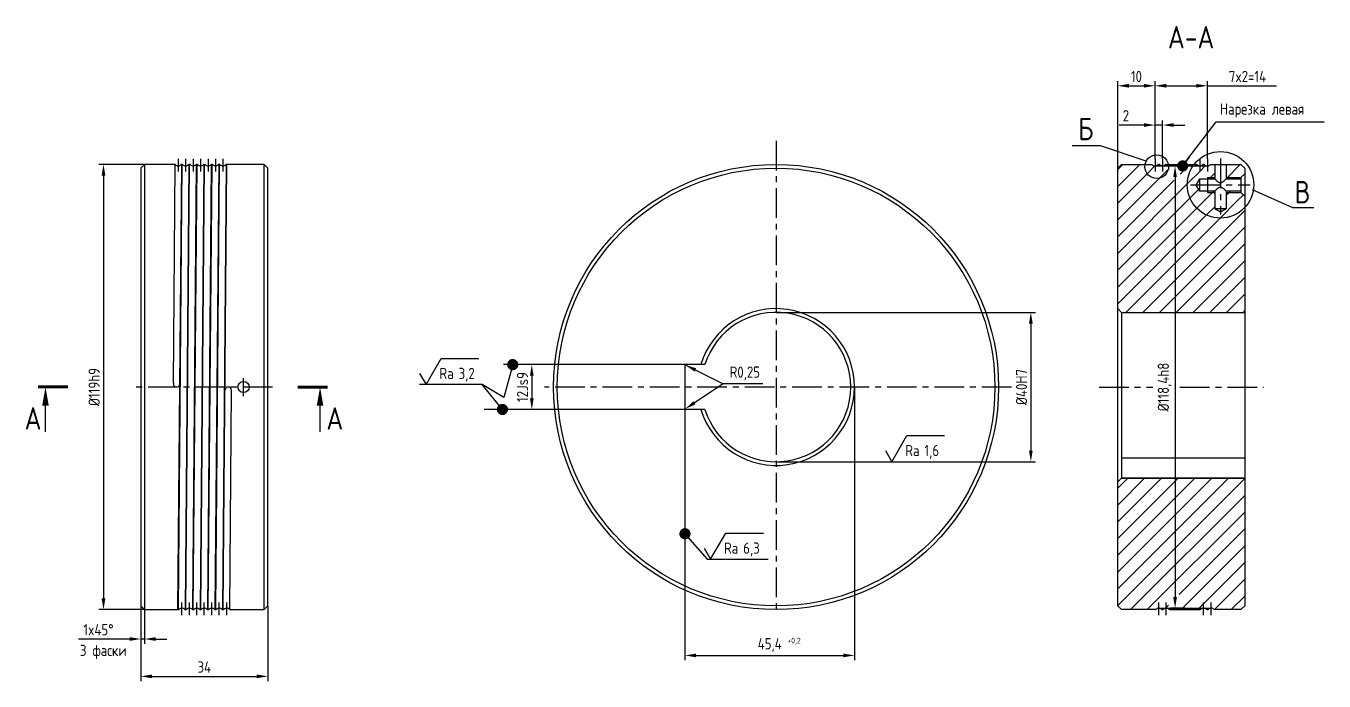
# Model space of a CAD drawing. Header units: millimetres. Extents: x 686 to 2719, y -288 to -27.
# Drawn here: x 1720.6 to 2068.2, y -288.2 to -112.8 of the extents above; entities that cross this region are included whole.
import ezdxf
from ezdxf.enums import TextEntityAlignment as Align

# ---------------------------------------------------------------- set-up
doc = ezdxf.new("R2010")
doc.units = ezdxf.units.MM
doc.header["$LTSCALE"] = 0.25
doc.linetypes.add('CENTER', pattern=[50.8, 31.75, -6.35, 6.35, -6.35])
for name, color, linetype in [('Bord', 1, 'Continuous'), ('Cen', 5, 'CENTER'), ('Con', 6, 'Continuous'), ('Cont', 6, 'Continuous'), ('Dim', 7, 'Continuous'), ('Hatch', 2, 'Continuous'), ('Text', 3, 'Continuous'), ('Textb', 6, 'Continuous')]:
    doc.layers.add(name, color=color, linetype=linetype)
doc.styles.add('Style1', font='romans.shx', dxfattribs={"width": 0.8})
doc.dimstyles.new('Dia', dxfattribs={"dimtxt": 3, "dimasz": 3, "dimexe": 1.25, "dimexo": 0, "dimgap": 1, "dimtad": 1, "dimtoh": 1, "dimdec": 3, "dimtxsty": 'Style1', "dimcen": 2.5, "dimclrt": 3, "dimadec": 0, "dimazin": 0, "dimtfac": 1, "dimtdec": 3, "dimtmove": 0, "dimatfit": 2, "dimfxl": 1, "dimarcsym": 0})
doc.dimstyles.new('Lin', dxfattribs={"dimtxt": 3, "dimasz": 3, "dimexe": 1.25, "dimexo": 0, "dimgap": 1, "dimtad": 1, "dimdec": 3, "dimtxsty": 'Style1', "dimcen": 2.5, "dimclrt": 3, "dimadec": 0, "dimazin": 0, "dimtfac": 1, "dimtdec": 3, "dimtmove": 0, "dimatfit": 3, "dimldrblk": 'DOT', "dimfxl": 1, "dimarcsym": 0})

# ---------------------------------------------------------------- blocks, each defined once
blk = doc.blocks.new('*D88')
at = {"layer": 'Dim', "color": 0, "lineweight": -2, "transparency": 16777216}
for p, q in [((1942.47, -209.46), (1942.47, -282.58)), ((1897.07, -214.56), (1897.07, -282.58)), ((1900.07, -281.33), (1939.47, -281.33))]:
    blk.add_line(p, q, dxfattribs=at)
at = {"layer": 'Dim', "color": 0, "transparency": 16777216}
for points in [[(1900.07, -280.83), (1900.07, -281.83), (1897.07, -281.33)], [(1939.47, -280.83), (1939.47, -281.83), (1942.47, -281.33)]]:
    blk.add_solid(points, dxfattribs=at)
at = {"layer": 'Dim', "color": 3, "transparency": 16777216, "insert": (1919.77, -278.54), "char_height": 3, "attachment_point": 5, "style": 'Style1'}
blk.add_mtext('45,4', dxfattribs=at)
blk = doc.blocks.new('_Dot')
at = {"color": 0, "linetype": 'ByBlock', "lineweight": -2}
blk.add_line((-0.5, 0), (-1, 0), dxfattribs=at)
at = {"color": 0, "linetype": 'ByBlock', "const_width": 0.5}
blk.add_lwpolyline([(-0.25, 0, 1), (0.25, 0, 1)], format="xyb", close=True, dxfattribs=at)
blk = doc.blocks.new('sherISO_03')
at = {"layer": 'Text'}
blk.add_line((4.04, 7), (14.12, 7), dxfattribs=at)
blk.add_lwpolyline([(-1.73, 3), (0, 0), (4.04, 7)], dxfattribs=at)
at = {"layer": 'Text', "style": 'Style1', "width": 0.8}
blk.add_text('Ra', height=3, dxfattribs=at).set_placement((3.58, 1.5))
blk.add_attdef('6,3', (8.73, 1.5), '', height=3, dxfattribs=at)
blk = doc.blocks.new('*D92')
at = {"layer": 'Dim', "color": 0, "lineweight": -2, "transparency": 16777216}
for p, q in [((1921.47, -189.46), (1990.96, -189.46)), ((1989.71, -192.46), (1989.71, -226.46)), ((1921.47, -229.46), (1990.96, -229.46))]:
    blk.add_line(p, q, dxfattribs=at)
at = {"layer": 'Dim', "color": 0, "transparency": 16777216}
for points in [[(1989.21, -192.46), (1990.21, -192.46), (1989.71, -189.46)], [(1989.21, -226.46), (1990.21, -226.46), (1989.71, -229.46)]]:
    blk.add_solid(points, dxfattribs=at)
at = {"layer": 'Dim', "color": 3, "transparency": 16777216, "insert": (1987.21, -209.46), "char_height": 3, "attachment_point": 5, "rotation": 90, "style": 'Style1'}
blk.add_mtext('%%c40H7', dxfattribs=at)
blk = doc.blocks.new('razrez08')
at = {"layer": 'Text'}
blk.add_lwpolyline([(0, 12), (0, 5)], dxfattribs=at)
blk.add_lwpolyline([(0, 0, 0, 1.76, 0), (0, 5, 1.76, 1.76, 0)], format="xyseb", dxfattribs=at)
at = {"layer": 'Text', "const_width": 0.8}
blk.add_lwpolyline([(2, 0), (-6, 0)], dxfattribs=at)
at = {"layer": 'Textb', "style": 'Style1', "width": 0.8}
blk.add_attdef('А', (1.7, 5.4), '', height=6, dxfattribs=at)
blk = doc.blocks.new('ZNAK02')
at = {"layer": 'Textb', "style": 'Style1', "width": 0.8}
blk.add_attdef('А-А', text='', height=6, dxfattribs=at).set_placement((13.92, -0.06), align=Align.RIGHT)
blk.add_attdef('SC(1)', (14.94, -0.06), '', height=5, dxfattribs=at)
blk = doc.blocks.new('*D108')
at = {"layer": 'Dim', "color": 0, "lineweight": -2, "transparency": 16777216}
for p, q in [((1751.34, -268.06), (1751.34, -288.19)), ((1785.34, -268.06), (1785.34, -288.19)), ((1754.34, -286.94), (1782.34, -286.94))]:
    blk.add_line(p, q, dxfattribs=at)
at = {"layer": 'Dim', "color": 0, "transparency": 16777216}
for points in [[(1754.34, -286.44), (1754.34, -287.44), (1751.34, -286.94)], [(1782.34, -286.44), (1782.34, -287.44), (1785.34, -286.94)]]:
    blk.add_solid(points, dxfattribs=at)
at = {"layer": 'Dim', "color": 3, "transparency": 16777216, "insert": (1768.34, -284.44), "char_height": 3, "attachment_point": 5, "style": 'Style1'}
blk.add_mtext('34', dxfattribs=at)
blk = doc.blocks.new('*D109')
at = {"layer": 'Dim', "color": 0, "lineweight": -2, "transparency": 16777216}
for p, q in [((1751.34, -268.06), (1751.34, -278.19)), ((1752.34, -269.06), (1752.34, -278.19)), ((1748.34, -276.94), (1734.65, -276.94)), ((1752.34, -276.94), (1751.34, -276.94)), ((1755.34, -276.94), (1758.34, -276.94))]:
    blk.add_line(p, q, dxfattribs=at)
at = {"layer": 'Dim', "color": 0, "transparency": 16777216}
for points in [[(1748.34, -276.44), (1748.34, -277.44), (1751.34, -276.94)], [(1755.34, -276.44), (1755.34, -277.44), (1752.34, -276.94)]]:
    blk.add_solid(points, dxfattribs=at)
at = {"layer": 'Dim', "color": 3, "transparency": 16777216, "insert": (1739.99, -274.44), "char_height": 3, "attachment_point": 5, "style": 'Style1'}
blk.add_mtext('1x45%%d', dxfattribs=at)
blk = doc.blocks.new('*D110')
at = {"layer": 'Dim', "color": 0, "lineweight": -2, "transparency": 16777216}
for p, q in [((1752.34, -149.86), (1740.09, -149.86)), ((1741.34, -152.86), (1741.34, -266.06)), ((1752.34, -269.06), (1740.09, -269.06))]:
    blk.add_line(p, q, dxfattribs=at)
at = {"layer": 'Dim', "color": 0, "transparency": 16777216}
for points in [[(1740.84, -152.86), (1741.84, -152.86), (1741.34, -149.86)], [(1740.84, -266.06), (1741.84, -266.06), (1741.34, -269.06)]]:
    blk.add_solid(points, dxfattribs=at)
at = {"layer": 'Dim', "color": 3, "transparency": 16777216, "insert": (1738.84, -209.46), "char_height": 3, "attachment_point": 5, "rotation": 90, "style": 'Style1'}
blk.add_mtext('%%c119h9', dxfattribs=at)
blk = doc.blocks.new('*D113')
at = {"layer": 'Dim', "color": 0, "lineweight": -2, "transparency": 16777216}
for p, q in [((2012.99, -150.8), (2012.99, -127.54)), ((2022.99, -148.36), (2022.99, -127.54)), ((2015.99, -128.79), (2019.99, -128.79))]:
    blk.add_line(p, q, dxfattribs=at)
at = {"layer": 'Dim', "color": 0, "transparency": 16777216}
for points in [[(2015.99, -128.29), (2015.99, -129.29), (2012.99, -128.79)], [(2019.99, -128.29), (2019.99, -129.29), (2022.99, -128.79)]]:
    blk.add_solid(points, dxfattribs=at)
at = {"layer": 'Dim', "color": 3, "transparency": 16777216, "insert": (2017.99, -126.29), "char_height": 3, "attachment_point": 5, "style": 'Style1'}
blk.add_mtext('10', dxfattribs=at)
blk = doc.blocks.new('*D114')
at = {"layer": 'Dim', "color": 0, "lineweight": -2, "transparency": 16777216}
for p, q in [((2022.99, -148.36), (2022.99, -127.54)), ((2036.99, -148.36), (2036.99, -127.54)), ((2025.99, -128.79), (2033.99, -128.79)), ((2036.99, -128.79), (2055.48, -128.79))]:
    blk.add_line(p, q, dxfattribs=at)
at = {"layer": 'Dim', "color": 0, "transparency": 16777216}
for points in [[(2025.99, -128.29), (2025.99, -129.29), (2022.99, -128.79)], [(2033.99, -128.29), (2033.99, -129.29), (2036.99, -128.79)]]:
    blk.add_solid(points, dxfattribs=at)
at = {"layer": 'Dim', "color": 3, "transparency": 16777216, "insert": (2047.73, -126.29), "char_height": 3, "attachment_point": 5, "style": 'Style1'}
blk.add_mtext('7x2=14', dxfattribs=at)
blk = doc.blocks.new('*D115')
at = {"layer": 'Dim', "color": 0, "lineweight": -2, "transparency": 16777216}
for p, q in [((2022.99, -148.36), (2022.99, -138.06)), ((2024.99, -148.36), (2024.99, -138.06)), ((2019.99, -139.31), (2013.39, -139.31)), ((2024.99, -139.31), (2022.99, -139.31)), ((2027.99, -139.31), (2030.99, -139.31))]:
    blk.add_line(p, q, dxfattribs=at)
at = {"layer": 'Dim', "color": 0, "transparency": 16777216}
for points in [[(2019.99, -138.81), (2019.99, -139.81), (2022.99, -139.31)], [(2027.99, -138.81), (2027.99, -139.81), (2024.99, -139.31)]]:
    blk.add_solid(points, dxfattribs=at)
at = {"layer": 'Dim', "color": 3, "transparency": 16777216, "insert": (2015.19, -136.81), "char_height": 3, "attachment_point": 5, "style": 'Style1'}
blk.add_mtext('2', dxfattribs=at)
blk = doc.blocks.new('*D116')
at = {"layer": 'Dim', "color": 0, "lineweight": -2, "transparency": 16777216}
for p, q in [((2031.13, -150.26), (2027.09, -150.26)), ((2028.34, -153.26), (2028.34, -265.66)), ((2030.99, -268.66), (2027.09, -268.66))]:
    blk.add_line(p, q, dxfattribs=at)
at = {"layer": 'Dim', "color": 0, "transparency": 16777216}
for points in [[(2027.84, -153.26), (2028.84, -153.26), (2028.34, -150.26)], [(2027.84, -265.66), (2028.84, -265.66), (2028.34, -268.66)]]:
    blk.add_solid(points, dxfattribs=at)
at = {"layer": 'Dim', "color": 3, "transparency": 16777216, "insert": (2025.55, -209.46), "char_height": 3, "attachment_point": 5, "rotation": 90, "style": 'Style1'}
blk.add_mtext('%%c118,4h8', dxfattribs=at)
blk = doc.blocks.new('ZNAK01')
at = {"layer": 'Textb', "style": 'Style1', "width": 0.8}
blk.add_attdef('А', text='', height=6, dxfattribs=at).set_placement((3.95, -0.02), align=Align.RIGHT)
blk.add_attdef('SC(1)', (5.07, -0.02), '', height=5, dxfattribs=at)
blk = doc.blocks.new('razrez07')
at = {"layer": 'Text'}
blk.add_lwpolyline([(0, 12), (0, 5)], dxfattribs=at)
blk.add_lwpolyline([(0, 0, 0, 1.76, 0), (0, 5, 1.76, 1.76, 0)], format="xyseb", dxfattribs=at)
at = {"layer": 'Text', "const_width": 0.8}
blk.add_lwpolyline([(-2, 0), (6, 0)], dxfattribs=at)
at = {"layer": 'Textb', "style": 'Style1', "width": 0.8}
blk.add_attdef('А', (-5.59, 5.4), '', height=6, dxfattribs=at)
blk = doc.blocks.new('*D117')
at = {"layer": 'Dim', "color": 0, "lineweight": -2, "transparency": 16777216}
for p, q in [((1907.31, -208.6), (1899.63, -213.67)), ((1917.91, -208.6), (1907.31, -208.6))]:
    blk.add_line(p, q, dxfattribs=at)
at = {"layer": 'Dim', "color": 0, "transparency": 16777216}
blk.add_solid([(1899.35, -213.26), (1899.9, -214.09), (1897.12, -215.33)], dxfattribs=at)
at = {"layer": 'Dim', "color": 3, "transparency": 16777216, "insert": (1913.11, -205.81), "char_height": 3, "attachment_point": 5, "style": 'Style1'}
blk.add_mtext('R0,25', dxfattribs=at)
blk = doc.blocks.new('*D118')
at = {"layer": 'Dim', "color": 0, "lineweight": -2, "transparency": 16777216}
for p, q in [((1897.37, -203.46), (1854.8, -203.46)), ((1856.05, -206.46), (1856.05, -212.46)), ((1897.37, -215.46), (1854.8, -215.46))]:
    blk.add_line(p, q, dxfattribs=at)
at = {"layer": 'Dim', "color": 0, "transparency": 16777216}
for points in [[(1855.55, -206.46), (1856.55, -206.46), (1856.05, -203.46)], [(1855.55, -212.46), (1856.55, -212.46), (1856.05, -215.46)]]:
    blk.add_solid(points, dxfattribs=at)
at = {"layer": 'Dim', "color": 3, "transparency": 16777216, "insert": (1853.55, -209.46), "char_height": 3, "attachment_point": 5, "rotation": 90, "style": 'Style1'}
blk.add_mtext('12Js9', dxfattribs=at)

msp = doc.modelspace()

# ---------------------------------------------------------------- hatches: boundary and pattern name
at = {"layer": 'Hatch'}
h = msp.add_hatch(dxfattribs=at)
h.set_pattern_fill('ANSI31', color=256, style=0)
h.paths.add_polyline_path([(2026.60346, -150.4527, 0.015041617), (2026.5977, -150.26145), (2022.98949, -150.26145, -0.236067977), (2022.18949, -149.86145), (2020.29709, -149.86145, 0.046774947), (2020.24165, -150.4527, 1)], flags=17)
h.paths.add_polyline_path([(2034.98949, -153.74045), (2036.98949, -153.74045), (2036.98949, -153.36145), (2038.98949, -153.36145), (2038.98949, -149.86145), (2037.78949, -149.86145, -0.236067977), (2036.98949, -150.26145), (2033.16544, -150.26145, 0.151657954), (2031.60025, -155.30304, 0.679451741), (2046.98949, -161.39967), (2046.98949, -158.36145), (2045.98949, -157.36145), (2041.98949, -157.36145), (2041.98949, -161.77368), (2040.48949, -162.67497), (2040.48949, -162.67505), (2038.98838, -161.77309), (2038.98949, -161.77309), (2038.98949, -157.36145), (2036.98949, -157.36145), (2036.98949, -156.98245), (2034.98949, -156.98245), (2034.0155, -155.36145)], flags=17)
h.paths.add_polyline_path([(2038.98949, -156.98245), (2036.98949, -156.98245), (2036.98949, -157.36145), (2038.98949, -157.36145)], flags=16)
h.paths.add_polyline_path([(2038.98949, -153.36145), (2036.98949, -153.36145), (2036.98949, -153.74045), (2038.98949, -153.74045)], flags=16)
h.paths.add_polyline_path([(2045.98949, -156.98245), (2041.98949, -156.98245), (2041.98949, -157.36145), (2045.98949, -157.36145)], flags=16)
h.paths.add_polyline_path([(2045.98949, -153.36145), (2041.98949, -153.36145), (2041.98949, -153.74045), (2045.98949, -153.74045)], flags=16)
h.paths.add_polyline_path([(2046.98949, -150.86145), (2045.98949, -149.86145), (2041.98949, -149.86145), (2041.98949, -153.36145), (2045.98949, -153.36145), (2046.98949, -152.36145)], flags=16)
edge = h.paths.add_edge_path()
edge.add_line((2012.98949, -188.46135), (2013.98949, -189.46135))
edge.add_line((2013.98949, -189.46135), (2046.98949, -189.46135))
edge.add_line((2046.98949, -189.46135), (2046.98949, -161.39967))
edge.add_arc((2040.5025, -155.30304), 8.90225, 145.5054145, 316.776865, ccw=False)
edge.add_line((2033.16544, -150.26145), (2029.5506, -150.26145))
edge.add_line((2029.5506, -150.26145), (2029.59834, -150.52003))
edge.add_line((2029.59834, -150.52003), (2029.64412, -150.77773))
edge.add_line((2029.64412, -150.77773), (2029.68594, -151.03363))
edge.add_line((2029.68594, -151.03363), (2029.72184, -151.28686))
edge.add_line((2029.72184, -151.28686), (2029.74984, -151.53652))
edge.add_line((2029.74984, -151.53652), (2029.76796, -151.78172))
edge.add_line((2029.76796, -151.78172), (2029.77423, -152.02157))
edge.add_line((2029.77423, -152.02157), (2029.76668, -152.25517))
edge.add_line((2029.76668, -152.25517), (2029.74334, -152.48163))
edge.add_line((2029.74334, -152.48163), (2029.70221, -152.70006))
edge.add_line((2029.70221, -152.70006), (2029.64134, -152.90956))
edge.add_line((2029.64134, -152.90956), (2029.55874, -153.10925))
edge.add_line((2029.55874, -153.10925), (2029.45244, -153.29823))
edge.add_line((2029.45244, -153.29823), (2029.32047, -153.47561))
edge.add_line((2029.32047, -153.47561), (2029.16085, -153.6405))
edge.add_line((2029.16085, -153.6405), (2028.97298, -153.79108))
edge.add_line((2028.97298, -153.79108), (2028.76349, -153.9207))
edge.add_line((2028.76349, -153.9207), (2028.54136, -154.02111))
edge.add_line((2028.54136, -154.02111), (2028.31559, -154.08408))
edge.add_line((2028.31559, -154.08408), (2028.09516, -154.10136))
edge.add_line((2028.09516, -154.10136), (2027.88903, -154.06479))
edge.add_line((2027.88903, -154.06479), (2027.70273, -153.97236))
edge.add_line((2027.70273, -153.97236), (2027.53614, -153.83231))
edge.add_line((2027.53614, -153.83231), (2027.38858, -153.65386))
edge.add_line((2027.38858, -153.65386), (2027.25938, -153.44622))
edge.add_line((2027.25938, -153.44622), (2027.14785, -153.21863))
edge.add_line((2027.14785, -153.21863), (2027.05334, -152.9803))
edge.add_line((2027.05334, -152.9803), (2026.97514, -152.74032))
edge.add_line((2026.97514, -152.74032), (2026.91228, -152.50362))
edge.add_line((2026.91228, -152.50362), (2026.86336, -152.27017))
edge.add_line((2026.86336, -152.27017), (2026.827, -152.03963))
edge.add_line((2026.827, -152.03963), (2026.80179, -151.81168))
edge.add_line((2026.80179, -151.81168), (2026.78636, -151.586))
edge.add_line((2026.78636, -151.586), (2026.77929, -151.36227))
edge.add_line((2026.77929, -151.36227), (2026.7792, -151.14016))
edge.add_line((2026.7792, -151.14016), (2026.78469, -150.91935))
edge.add_line((2026.78469, -150.91935), (2026.79437, -150.69951))
edge.add_line((2026.79437, -150.69951), (2026.80683, -150.48032))
edge.add_line((2026.80683, -150.48032), (2026.8207, -150.26145))
edge.add_line((2026.8207, -150.26145), (2026.5977, -150.26145))
edge.add_arc((2023.42256, -150.4527), 3.1809, -190.7122204, 3.4470247, ccw=False)
edge.add_line((2020.29709, -149.86145), (2013.98949, -149.86145))
edge.add_line((2013.98949, -149.86145), (2012.98949, -150.86145))
edge.add_line((2012.98949, -150.86145), (2012.98949, -188.46135))
h = msp.add_hatch(dxfattribs=at)
h.set_pattern_fill('ANSI31', color=256, style=0)
edge = h.paths.add_edge_path()
edge.add_line((2030.1606, -268.40065), (2030.15839, -268.66126))
edge.add_line((2030.15839, -268.66126), (2037.98949, -268.66126))
edge.add_arc((2037.98949, -269.66126), 1, 36.8698976, 90, ccw=False)
edge.add_line((2038.78949, -269.06126), (2045.98949, -269.06126))
edge.add_line((2045.98949, -269.06126), (2046.98949, -268.06126))
edge.add_line((2046.98949, -268.06126), (2046.98949, -233.86135))
edge.add_line((2046.98949, -233.86135), (2012.98949, -233.86135))
edge.add_line((2012.98949, -233.86135), (2012.98949, -268.06126))
edge.add_line((2012.98949, -268.06126), (2013.98949, -269.06126))
edge.add_line((2013.98949, -269.06126), (2023.18949, -269.06126))
edge.add_arc((2023.98949, -269.66126), 1, 90, 143.1301024, ccw=False)
edge.add_line((2023.98949, -268.66126), (2026.74252, -268.66126))
edge.add_line((2026.74252, -268.66126), (2026.68893, -268.42272))
edge.add_line((2026.68893, -268.42272), (2026.63668, -268.18495))
edge.add_line((2026.63668, -268.18495), (2026.58708, -267.94873))
edge.add_line((2026.58708, -267.94873), (2026.54147, -267.71484))
edge.add_line((2026.54147, -267.71484), (2026.50117, -267.48404))
edge.add_line((2026.50117, -267.48404), (2026.46752, -267.25712))
edge.add_line((2026.46752, -267.25712), (2026.44184, -267.03484))
edge.add_line((2026.44184, -267.03484), (2026.42546, -266.81799))
edge.add_line((2026.42546, -266.81799), (2026.41972, -266.60733))
edge.add_line((2026.41972, -266.60733), (2026.42594, -266.40364))
edge.add_line((2026.42594, -266.40364), (2026.44544, -266.20769))
edge.add_line((2026.44544, -266.20769), (2026.47956, -266.02027))
edge.add_line((2026.47956, -266.02027), (2026.52964, -265.84214))
edge.add_line((2026.52964, -265.84214), (2026.59698, -265.67407))
edge.add_line((2026.59698, -265.67407), (2026.68293, -265.51685))
edge.add_line((2026.68293, -265.51685), (2026.78882, -265.37125))
edge.add_line((2026.78882, -265.37125), (2026.91597, -265.23803))
edge.add_line((2026.91597, -265.23803), (2027.06549, -265.11798))
edge.add_line((2027.06549, -265.11798), (2027.23556, -265.0118))
edge.add_line((2027.23556, -265.0118), (2027.42233, -264.92017))
edge.add_line((2027.42233, -264.92017), (2027.62189, -264.84375))
edge.add_line((2027.62189, -264.84375), (2027.83032, -264.78322))
edge.add_line((2027.83032, -264.78322), (2028.04373, -264.73924))
edge.add_line((2028.04373, -264.73924), (2028.2582, -264.71248))
edge.add_line((2028.2582, -264.71248), (2028.46982, -264.70362))
edge.add_line((2028.46982, -264.70362), (2028.67469, -264.71332))
edge.add_line((2028.67469, -264.71332), (2028.8689, -264.74226))
edge.add_line((2028.8689, -264.74226), (2029.04855, -264.7911))
edge.add_line((2029.04855, -264.7911), (2029.21121, -264.86))
edge.add_line((2029.21121, -264.86), (2029.35738, -264.94806))
edge.add_line((2029.35738, -264.94806), (2029.48792, -265.05429))
edge.add_line((2029.48792, -265.05429), (2029.60372, -265.17767))
edge.add_line((2029.60372, -265.17767), (2029.70564, -265.3172))
edge.add_line((2029.70564, -265.3172), (2029.79454, -265.47186))
edge.add_line((2029.79454, -265.47186), (2029.87129, -265.64064))
edge.add_line((2029.87129, -265.64064), (2029.93676, -265.82255))
edge.add_line((2029.93676, -265.82255), (2029.99181, -266.01656))
edge.add_line((2029.99181, -266.01656), (2030.03733, -266.22167))
edge.add_line((2030.03733, -266.22167), (2030.07416, -266.43687))
edge.add_line((2030.07416, -266.43687), (2030.10319, -266.66116))
edge.add_line((2030.10319, -266.66116), (2030.12527, -266.89351))
edge.add_line((2030.12527, -266.89351), (2030.14128, -267.13293))
edge.add_line((2030.14128, -267.13293), (2030.15209, -267.3784))
edge.add_line((2030.15209, -267.3784), (2030.15855, -267.62892))
edge.add_line((2030.15855, -267.62892), (2030.16155, -267.88347))
edge.add_line((2030.16155, -267.88347), (2030.16194, -268.14105))
edge.add_line((2030.16194, -268.14105), (2030.1606, -268.40065))

# ---------------------------------------------------------------- linework, layer by layer
at = {"layer": 'Bord'}
for p, q in [((2008.37268, -144.84783), (2000.79135, -144.84783)), ((2020.59061, -149.00419), (2008.37268, -144.84783)), ((2022.98949, -150.26145), (2036.98949, -150.26145)), ((2036.98949, -153.36145), (2036.98949, -157.36145)), ((2036.98949, -153.36145), (2038.98949, -153.36145)), ((2041.98949, -153.36145), (2045.98949, -153.36145)), ((2036.98949, -157.36145), (2038.98949, -157.36145)), ((2041.98949, -157.36145), (2045.98949, -157.36145)), ((2049.02, -156.5291), (2059.7666, -161.36575)), ((2059.7666, -161.36575), (2065.50481, -161.36575)), ((2023.98949, -268.66126), (2037.98949, -268.66126))]:
    msp.add_line(p, q, dxfattribs=at)
for centre, radius in [((2023.42256, -150.4527), 3.1809), ((2040.5025, -155.30304), 8.90225)]:
    msp.add_circle(centre, radius, dxfattribs=at)
at = {"layer": 'Cen'}
for p, q in [((1921.47446, -143.49846), (1921.47446, -270.3274)), ((1761.33661, -148.36145), (1761.33661, -151.76145)), ((1763.33661, -148.36145), (1763.33661, -151.76145)), ((1763.33661, -148.36145), (1763.33661, -151.76145)), ((1765.33661, -148.36145), (1765.33661, -151.76145)), ((1767.33661, -148.36145), (1767.33661, -151.76145)), ((1769.33661, -148.36145), (1769.33661, -151.76145)), ((1771.33661, -148.36145), (1771.33661, -151.76145)), ((1773.33661, -148.36145), (1773.33661, -151.76145)), ((2022.98949, -148.36145), (2022.98949, -151.76145)), ((2024.98949, -148.36145), (2024.98949, -151.76145)), ((2034.98949, -148.36145), (2034.98949, -151.76145)), ((2034.98949, -148.36145), (2034.98949, -151.76145)), ((2036.98949, -148.36145), (2036.98949, -151.76145)), ((2040.48949, -148.30304), (2040.48949, -163.27035)), ((2032.5155, -155.30304), (2048.48949, -155.30304)), ((1778.83661, -211.89209), (1778.83661, -207.07928)), ((1786.59828, -209.46135), (1749.60371, -209.46135)), ((1984.52288, -209.46135), (1859.46254, -209.46135)), ((2007.98949, -209.46135), (2022.39749, -209.46135)), ((2029.64753, -209.46135), (2051.98949, -209.46135)), ((1762.33661, -270.56126), (1762.33661, -267.16126)), ((1762.33661, -270.56126), (1762.33661, -267.16126)), ((1764.33661, -270.56126), (1764.33661, -267.16126)), ((1766.33661, -270.56126), (1766.33661, -267.16126)), ((1768.33661, -270.56126), (1768.33661, -267.16126)), ((1770.33661, -270.56126), (1770.33661, -267.16126)), ((1772.33661, -270.56126), (1772.33661, -267.16126)), ((1774.33661, -270.56126), (1774.33661, -267.16126)), ((2023.98949, -270.56126), (2023.98949, -267.16126)), ((2025.98949, -270.56126), (2025.98949, -267.16126)), ((2035.98949, -270.56126), (2035.98949, -267.16126)), ((2035.98949, -270.56126), (2035.98949, -267.16126)), ((2037.98949, -270.56126), (2037.98949, -267.16126)), ((2037.98949, -269.06126), (2037.98949, -268.66126))]:
    msp.add_line(p, q, dxfattribs=at)
at = {"layer": 'Con'}
for p, q in [((1752.33661, -149.86145), (1751.33661, -150.86145)), ((1751.33661, -150.86145), (1751.33661, -268.06126)), ((1760.53661, -149.86145), (1752.33661, -149.86145)), ((1752.33661, -149.86145), (1752.33661, -269.06126)), ((1760.045, -208.46161), (1760.53661, -149.86145)), ((1761.27469, -269.06126), (1762.27469, -149.86145)), ((1761.33661, -149.86145), (1761.33661, -150.26145)), ((1761.39852, -269.06126), (1762.39852, -149.86145)), ((1762.3168, -149.86145), (1762.27469, -149.86145)), ((1762.39852, -149.86145), (1762.27469, -149.86145)), ((1762.39852, -149.86145), (1762.3168, -149.86145)), ((1763.27469, -269.06126), (1764.27469, -149.86145)), ((1763.39852, -269.06126), (1764.39852, -149.86145)), ((1764.39852, -149.86145), (1764.27469, -149.86145)), ((1764.39852, -149.86145), (1764.27469, -149.86145)), ((1765.27469, -269.06126), (1766.27469, -149.86145)), ((1765.39852, -269.06126), (1766.39852, -149.86145)), ((1766.39852, -149.86145), (1766.27469, -149.86145)), ((1766.39852, -149.86145), (1766.27469, -149.86145)), ((1767.27469, -269.06126), (1768.27469, -149.86145)), ((1767.39852, -269.06126), (1768.39852, -149.86145)), ((1768.39852, -149.86145), (1768.27469, -149.86145)), ((1768.39852, -149.86145), (1768.27469, -149.86145)), ((1769.27469, -269.06126), (1770.27469, -149.86145)), ((1769.39852, -269.06126), (1770.39852, -149.86145)), ((1770.39852, -149.86145), (1770.27469, -149.86145)), ((1770.39852, -149.86145), (1770.27469, -149.86145)), ((1771.27469, -269.06126), (1772.27469, -149.86145)), ((1771.39852, -269.06126), (1772.39852, -149.86145)), ((1772.39852, -149.86145), (1772.27469, -149.86145)), ((1772.39852, -149.86145), (1772.27469, -149.86145)), ((1773.27469, -269.06126), (1774.27469, -149.86145)), ((1773.39852, -269.06126), (1774.39852, -149.86145)), ((1774.39852, -149.86145), (1774.27469, -149.86145)), ((1774.39852, -149.86145), (1774.27469, -149.86145)), ((1774.39852, -149.86145), (1774.27469, -149.86145)), ((1784.33661, -149.86145), (1774.39852, -149.86145)), ((1784.33661, -149.86145), (1785.33661, -150.86145)), ((1784.33661, -269.06126), (1784.33661, -149.86145)), ((1785.33661, -268.06126), (1785.33661, -150.86145)), ((2013.98949, -149.86145), (2012.98949, -150.86145)), ((2012.98949, -268.06126), (2012.98949, -150.86145)), ((2013.98949, -149.86145), (2022.18949, -149.86145)), ((2023.92758, -149.86145), (2024.05141, -149.86145)), ((2023.92758, -149.86145), (2024.05141, -149.86145)), ((2023.92758, -149.86145), (2024.05141, -149.86145)), ((2025.92758, -149.86145), (2026.05141, -149.86145)), ((2025.92758, -149.86145), (2029.73184, -149.86145)), ((2031.8847, -149.86145), (2034.05141, -149.86145)), ((2033.92758, -149.86145), (2034.05141, -149.86145)), ((2035.92758, -149.86145), (2036.05141, -149.86145)), ((2035.92758, -149.86145), (2036.0093, -149.86145)), ((2036.0093, -149.86145), (2036.05141, -149.86145)), ((2036.98949, -149.86145), (2036.98949, -150.26145)), ((2037.78949, -149.86145), (2045.98949, -149.86145)), ((2038.98949, -149.86145), (2038.98949, -153.74045)), ((2041.98949, -149.86145), (2041.98949, -153.74045)), ((2045.98949, -149.86145), (2046.98949, -150.86145)), ((2045.98949, -153.36145), (2046.98949, -152.36145)), ((2046.98949, -150.86145), (2046.98949, -268.06126)), ((2034.0155, -155.36145), (2034.98949, -153.74045)), ((2034.98949, -156.98245), (2034.0155, -155.36145)), ((2034.98949, -156.98245), (2034.98949, -153.74045)), ((2034.98949, -153.74045), (2038.98949, -153.74045)), ((2041.98949, -153.74045), (2045.98949, -153.74045)), ((2045.98949, -153.36145), (2045.98949, -157.36145)), ((2038.98949, -156.98245), (2034.98949, -156.98245)), ((2038.98949, -156.98245), (2038.98949, -161.77309)), ((2041.98949, -156.98245), (2041.98949, -161.77309)), ((2045.98949, -156.98245), (2041.98949, -156.98245)), ((2045.98949, -157.36145), (2046.98949, -158.36145)), ((2013.98949, -189.46135), (2012.98949, -188.46135)), ((2013.98949, -189.46135), (2046.98949, -189.46135)), ((2013.98949, -189.46135), (2013.98949, -233.86135)), ((1897.07446, -203.76135), (1897.07446, -215.16135)), ((1902.39567, -203.46135), (1897.37446, -203.46135)), ((1775.13661, -269.06126), (1775.62975, -210.27936)), ((1902.39567, -215.46135), (1897.37446, -215.46135)), ((2046.98949, -228.54014), (2013.98949, -228.54014)), ((2013.98949, -233.86135), (2012.98949, -234.86135)), ((2013.98949, -233.86135), (2046.98949, -233.86135)), ((2046.98949, -233.86135), (2013.98949, -233.86135)), ((1752.33661, -269.06126), (1751.33661, -268.06126)), ((1752.33661, -269.06126), (1761.39852, -269.06126)), ((1761.39852, -269.06126), (1761.27469, -269.06126)), ((1761.27469, -269.06126), (1761.39852, -269.06126)), ((1763.39852, -269.06126), (1763.27469, -269.06126)), ((1763.27469, -269.06126), (1763.39852, -269.06126)), ((1765.39852, -269.06126), (1765.27469, -269.06126)), ((1765.27469, -269.06126), (1765.39852, -269.06126)), ((1767.39852, -269.06126), (1767.27469, -269.06126)), ((1767.27469, -269.06126), (1767.39852, -269.06126)), ((1769.39852, -269.06126), (1769.27469, -269.06126)), ((1769.27469, -269.06126), (1769.39852, -269.06126)), ((1771.39852, -269.06126), (1771.27469, -269.06126)), ((1771.27469, -269.06126), (1771.39852, -269.06126)), ((1773.39852, -269.06126), (1773.27469, -269.06126)), ((1773.39852, -269.06126), (1773.27469, -269.06126)), ((1773.27469, -269.06126), (1773.39852, -269.06126)), ((1775.13661, -269.06126), (1784.33661, -269.06126)), ((1784.33661, -269.06126), (1785.33661, -268.06126)), ((2013.98949, -269.06126), (2012.98949, -268.06126)), ((2023.18949, -269.06126), (2013.98949, -269.06126)), ((2025.05141, -269.06126), (2024.92758, -269.06126)), ((2024.92758, -269.06126), (2025.05141, -269.06126)), ((2024.92758, -269.06126), (2025.05141, -269.06126)), ((2026.92758, -269.06126), (2035.05141, -269.06126)), ((2035.05141, -269.06126), (2034.92758, -269.06126)), ((2037.05141, -269.06126), (2036.92758, -269.06126)), ((2036.92758, -269.06126), (2037.05141, -269.06126)), ((2045.98949, -269.06126), (2038.78949, -269.06126)), ((2045.98949, -269.06126), (2046.98949, -268.06126))]:
    msp.add_line(p, q, dxfattribs=at)
for centre, radius in [((1921.47446, -209.46135), 59.60253), ((1921.47446, -209.46135), 58.5999), ((1778.83661, -209.46135), 1.5)]:
    msp.add_circle(centre, radius, dxfattribs=at)
for centre, radius, start, end in [((1761.33661, -149.26145), 1, 216.8698976, 316.1869385), ((1762.27469, -150.16145), 0.3, 90, 136.1869385), ((1762.39852, -150.16145), 0.3, 43.8130615, 90), ((1763.33661, -149.26145), 1, 223.8130615, 316.1869385), ((1764.27469, -150.16145), 0.3, 90, 136.1869385), ((1764.39852, -150.16145), 0.3, 43.8130615, 90), ((1765.33661, -149.26145), 1, 223.8130615, 316.1869385), ((1766.27469, -150.16145), 0.3, 90, 136.1869385), ((1766.39852, -150.16145), 0.3, 43.8130615, 90), ((1767.33661, -149.26145), 1, 223.8130615, 316.1869385), ((1768.27469, -150.16145), 0.3, 90, 136.1869385), ((1768.39852, -150.16145), 0.3, 43.8130615, 90), ((1769.33661, -149.26145), 1, 223.8130615, 316.1869385), ((1770.27469, -150.16145), 0.3, 90, 136.1869385), ((1770.39852, -150.16145), 0.3, 43.8130615, 90), ((1771.33661, -149.26145), 1, 223.8130615, 316.1869385), ((1772.27469, -150.16145), 0.3, 90, 136.1869385), ((1772.39852, -150.16145), 0.3, 43.8130615, 90), ((1773.33661, -149.26145), 1, 223.8130615, 316.1869385), ((1774.27469, -150.16145), 0.3, 90, 136.1869385), ((2022.98949, -149.26145), 1, 216.8698976, 316.1869385), ((2023.92758, -150.16145), 0.3, 90, 136.1869385), ((2024.05141, -150.16145), 0.3, 43.8130615, 90), ((2024.98949, -149.26145), 1, 223.8130615, 316.1869385), ((2025.92758, -150.16145), 0.3, 90, 136.1869385), ((2034.05141, -150.16145), 0.3, 43.8130615, 90), ((2034.98949, -149.26145), 1, 223.8130615, 316.1869385), ((2035.92758, -150.16145), 0.3, 90, 136.1869385), ((2036.05141, -150.16145), 0.3, 43.8130615, 90), ((2036.98949, -149.26145), 1, 223.8130615, 323.1301024), ((1921.47446, -209.46135), 21, 196.6015496, 163.3984504), ((1921.47446, -209.46135), 20, 197.4576031, 162.5423969), ((1897.37446, -203.76135), 0.3, 90, 180), ((1760.9165, -208.58989), 0.88089, 171.6096664, 8.3903336), ((1774.76128, -210.33051), 0.86997, 3.3677924, 178.0590637), ((1897.37446, -215.16135), 0.3, 180, 270), ((1761.39852, -268.76126), 0.3, 270, 316.1869385), ((1762.33661, -269.66126), 1, 43.8130615, 136.1869385), ((1763.27469, -268.76126), 0.3, 223.8130615, 270), ((1763.39852, -268.76126), 0.3, 270, 316.1869385), ((1764.33661, -269.66126), 1, 43.8130615, 136.1869385), ((1765.27469, -268.76126), 0.3, 223.8130615, 270), ((1765.39852, -268.76126), 0.3, 270, 316.1869385), ((1766.33661, -269.66126), 1, 43.8130615, 136.1869385), ((1767.27469, -268.76126), 0.3, 223.8130615, 270), ((1767.39852, -268.76126), 0.3, 270, 316.1869385), ((1768.33661, -269.66126), 1, 43.8130615, 136.1869385), ((1769.27469, -268.76126), 0.3, 223.8130615, 270), ((1769.39852, -268.76126), 0.3, 270, 316.1869385), ((1770.33661, -269.66126), 1, 43.8130615, 136.1869385), ((1771.27469, -268.76126), 0.3, 223.8130615, 270), ((1771.39852, -268.76126), 0.3, 270, 316.1869385), ((1772.33661, -269.66126), 1, 43.8130615, 136.1869385), ((1773.27469, -268.76126), 0.3, 223.8130615, 270), ((1773.39852, -268.76126), 0.3, 270, 316.1869385), ((1774.33661, -269.66126), 1, 36.8698976, 136.1869385), ((2023.98949, -269.66126), 1, 43.8130615, 143.1301024), ((2024.92758, -268.76126), 0.3, 223.8130615, 270), ((2025.05141, -268.76126), 0.3, 270, 316.1869385), ((2025.98949, -269.66126), 1, 43.8130615, 136.1869385), ((2026.92758, -268.76126), 0.3, 223.8130615, 270), ((2035.05141, -268.76126), 0.3, 270, 316.1869385), ((2035.98949, -269.66126), 1, 43.8130615, 136.1869385), ((2036.92758, -268.76126), 0.3, 223.8130615, 270), ((2037.05141, -268.76126), 0.3, 270, 316.1869385), ((2037.98949, -269.66126), 1, 36.8698976, 136.1869385)]:
    msp.add_arc(centre, radius, start, end, dxfattribs=at)
at = {"layer": 'Cont'}
for p, q in [((2041.98908, -161.77309), (2038.98908, -161.77309)), ((2040.48977, -162.6748), (2038.98908, -161.77309)), ((2040.48908, -162.6748), (2038.98908, -161.77351)), ((2041.98908, -161.77351), (2040.48908, -162.6748)), ((2041.98908, -161.77393), (2040.48977, -162.6748))]:
    msp.add_line(p, q, dxfattribs=at)
for points in [[(2038.98949, -153.74045), (2038.98949, -153.74045), (2039, -153.75018), (2039.04166, -153.78862), (2039.07282, -153.81732), (2039.19176, -153.92593), (2039.30619, -154.02951), (2039.56388, -154.25248), (2039.72728, -154.39079), (2039.99276, -154.57387), (2040.08418, -154.63034), (2040.27664, -154.71681), (2040.37755, -154.74692), (2040.60144, -154.74692), (2040.70235, -154.71681), (2040.8948, -154.63034), (2040.98623, -154.57387), (2041.25171, -154.39079), (2041.41511, -154.25248), (2041.6728, -154.02951), (2041.78723, -153.92593), (2041.90616, -153.81732), (2041.93733, -153.78862), (2041.97899, -153.75018), (2041.98949, -153.74045), (2041.98949, -153.74045)], [(2041.98949, -156.98245), (2041.98949, -156.98245), (2041.97899, -156.97272), (2041.93733, -156.93428), (2041.90616, -156.90558), (2041.78723, -156.79697), (2041.6728, -156.69339), (2041.41511, -156.47042), (2041.25171, -156.33211), (2040.98623, -156.14903), (2040.8948, -156.09256), (2040.70235, -156.00609), (2040.60144, -155.97597), (2040.37755, -155.97597), (2040.27664, -156.00609), (2040.08418, -156.09256), (2039.99276, -156.14903), (2039.72728, -156.33211), (2039.56388, -156.47042), (2039.30619, -156.69339), (2039.19176, -156.79697), (2039.07282, -156.90558), (2039.04166, -156.93428), (2039, -156.97272), (2038.98949, -156.98245), (2038.98949, -156.98245)]]:
    msp.add_open_spline(points, degree=3, knots=[0.2563366905, 0.2563366905, 0.2563366905, 0.2563366905, 0.2868371751, 0.2868371751, 0.3173376596, 0.3173376596, 0.3783386286, 0.3783386286, 0.4455060048, 0.4455060048, 0.479089693, 0.479089693, 0.5126733811, 0.5126733811, 0.5462570692, 0.5462570692, 0.5798407573, 0.5798407573, 0.6470081336, 0.6470081336, 0.7080091026, 0.7080091026, 0.7385095871, 0.7385095871, 0.7690100716, 0.7690100716, 0.7690100716, 0.7690100716], dxfattribs=at)
at = {"layer": 'Dim'}
for p, q in [((1854.80277, -203.46135), (1848.4541, -203.46135)), ((1854.80277, -215.46135), (1843.29725, -215.46135))]:
    msp.add_line(p, q, dxfattribs=at)

# ---------------------------------------------------------------- block references
at = {"layer": 'Con'}
for p, values in [((1827.72817, -208.81842), {'6,3': '3,2'}), ((1903.94439, -255.59478), {'6,3': '6,3'})]:
    msp.add_blockref('sherISO_03', p, dxfattribs=at).add_auto_attribs(values)
ref = msp.add_blockref('razrez07', (1725.79927, -209.44363), dxfattribs=dict(at, xscale=-1, rotation=180))
ref.add_attrib('А', 'А', (1720.21356, -220.84363), dxfattribs={"layer": 'Textb', "height": 6, "style": 'Style1', "width": 0.8})
ref = msp.add_blockref('razrez08', (1799.33973, -209.46673), dxfattribs=dict(at, xscale=-1, rotation=180))
ref.add_attrib('А', 'А', (1801.03973, -220.86673), dxfattribs={"layer": 'Textb', "height": 6, "style": 'Style1', "width": 0.8})
at = {"layer": 'Dim'}
ref = msp.add_blockref('ZNAK02', (2024.91478, -118.7167), dxfattribs=at)
ref.add_attrib('А-А', 'A-A', dxfattribs={"layer": 'Textb', "height": 6, "style": 'Style1', "width": 0.8}).set_placement((2038.83844, -118.77561), align=Align.RIGHT)
ref = msp.add_blockref('ZNAK01', (2002.53805, -143.33792), dxfattribs=at)
ref.add_attrib('А', 'Б', dxfattribs={"layer": 'Textb', "height": 6, "style": 'Style1', "width": 0.8}).set_placement((2006.48859, -143.35773), align=Align.RIGHT)
ref = msp.add_blockref('ZNAK01', (2059.39942, -156.63869), dxfattribs=at)
ref.add_attrib('А', 'В', dxfattribs={"layer": 'Textb', "height": 6, "style": 'Style1', "width": 0.8}).set_placement((2064.54273, -160.27812), align=Align.RIGHT)
msp.add_blockref('sherISO_03', (1952.48849, -229.46135), dxfattribs=at).add_auto_attribs({'6,3': '1,6'})

# ---------------------------------------------------------------- texts
at = {"layer": 'Con', "color": 3, "style": 'Style1', "width": 0.8}
msp.add_text('+0,2', height=1.5, dxfattribs=at).set_placement((1924.4927, -278.09729))
at = {"layer": 'Text', "style": 'Style1', "width": 0.8}
for s, p in [('Нарезка левая', (2040.31162, -136.51418)), ('3 фаски ', (1735.02819, -281.48123))]:
    msp.add_text(s, height=3, dxfattribs=at).set_placement(p)

# ---------------------------------------------------------------- dimensions: what is measured, and where the dimension line sits
at = {"layer": 'Dim'}
for base, p1, p2, picture, middle in [((2022.98949, -128.79471), (2012.98949, -150.80304), (2022.98949, -148.36145), '*D113', (2017.98949, -126.29471)), ((1942.47446, -281.32765), (1897.07446, -214.56393), (1942.47446, -209.46135), '*D88', (1919.77446, -278.54193)), ((1785.33661, -286.93626), (1751.33661, -268.06126), (1785.33661, -268.06126), '*D108', (1768.33661, -284.43626))]:
    dim = msp.add_linear_dim(base=base, p1=p1, p2=p2, dimstyle='Lin', dxfattribs=at)
    dim.commit()
    dim.dimension.update_dxf_attribs({"geometry": picture, "text_midpoint": middle})
for base, p1, p2, text, picture, middle in [((2036.98949, -128.79471), (2022.98949, -148.36145), (2036.98949, -148.36145), '7x2=<>', '*D114', (2047.73235, -126.29471)), ((1751.33661, -276.93626), (1752.33661, -269.06126), (1751.33661, -268.06126), '<>x45%%d', '*D109', (1739.99375, -274.43626))]:
    dim = msp.add_linear_dim(base=base, p1=p1, p2=p2, text=text, dimstyle='Lin', dxfattribs=at)
    dim.commit()
    dim.dimension.update_dxf_attribs({"geometry": picture, "text_midpoint": middle})
dim = msp.add_linear_dim(base=(2024.98949, -139.30892), p1=(2022.98949, -148.36145), p2=(2024.98949, -148.36145), dimstyle='Lin', dxfattribs=at)
dim.commit()
dim.dimension.update_dxf_attribs({"geometry": '*D115', "text_midpoint": (2015.18949, -139.30892), "dimtype": 160})
dim = msp.add_linear_dim(base=(1741.33661, -269.06126), p1=(1752.33661, -149.86145), p2=(1752.33661, -269.06126), angle=90, text='%%c<>h9', dimstyle='Lin', override={"dimdec": 0}, dxfattribs=at)
dim.commit()
dim.dimension.update_dxf_attribs({"geometry": '*D110', "text_midpoint": (1738.83661, -209.46135)})
for base, p1, p2, text, picture, middle in [((2028.33875, -268.66126), (2031.12508, -150.26145), (2030.98949, -268.66126), '%%c<>h8', '*D116', (2025.55304, -209.46135)), ((1989.71392, -229.46135), (1921.47446, -189.46135), (1921.47446, -229.46135), '%%c<>H7', '*D92', (1987.21392, -209.46135)), ((1856.05277, -215.46135), (1897.37446, -203.46135), (1897.37446, -215.46135), '<>Js9', '*D118', (1853.55277, -209.46135))]:
    dim = msp.add_linear_dim(base=base, p1=p1, p2=p2, angle=90, text=text, dimstyle='Lin', dxfattribs=at)
    dim.commit()
    dim.dimension.update_dxf_attribs({"geometry": picture, "text_midpoint": middle})
dim = msp.add_radius_dim(center=(1897.37446, -215.16135), mpoint=(1897.12413, -215.3267), text='R0,25', dimstyle='Dia', override={"dimtmove": 1}, dxfattribs=at)
dim.commit()
dim.dimension.update_dxf_attribs({"geometry": '*D117', "text_midpoint": (1907.31172, -208.59762), "dimtype": 164})

# ---------------------------------------------------------------- leaders
for points in [[(2030.36585, -150.25779), (2039.36846, -138.43496), (2068.23732, -138.43496)], [(1850.93703, -203.46135), (1848.59101, -212.27866), (1842.78602, -208.81842), (1832.46362, -208.81842)], [(1848.1877, -215.46135), (1842.78602, -208.81842), (1825.95128, -208.81842)], [(1897.07446, -248.74579), (1903.02343, -255.59478), (1919.39605, -255.59478)]]:
    msp.add_leader(points, dimstyle='Lin', dxfattribs=at)
msp.add_leader([(1897.16232, -203.54922), (1907.31172, -208.59762)], dimstyle='Dia', override={"dimgap": 1, "dimtad": 0}, dxfattribs=at)

doc.saveas('drawing.dxf')
